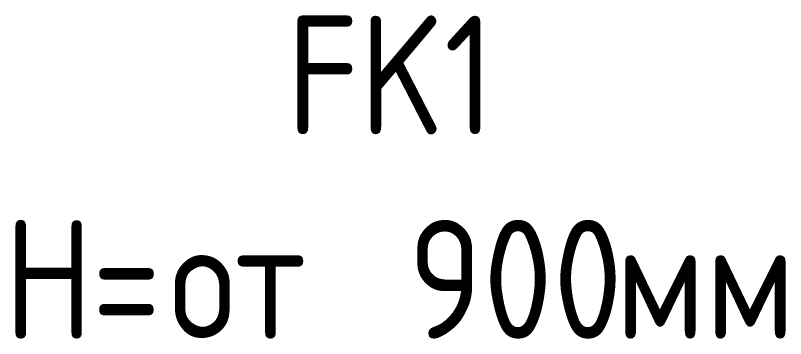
# Model space of a CAD drawing. Header units: millimetres. Extents: x 855 to 94006, y -3304 to 17933.
# Drawn here: x 9122 to 11066, y 17116 to 17933 of the extents above; entities that cross this region are included whole.
import ezdxf

# ---------------------------------------------------------------- set-up
doc = ezdxf.new("R2010")
doc.units = ezdxf.units.MM
doc.layers.add('G-ANNO-TEXT-1', color=7, linetype='Continuous', lineweight=9, true_color=0x3c3c3c)
doc.styles.add('GOST Common_5', font='GOST_Common.ttf', dxfattribs={"width": 0.9, "height": 300})

msp = doc.modelspace()

# ---------------------------------------------------------------- texts
at = {"layer": 'G-ANNO-TEXT-1', "char_height": 300, "attachment_point": 1, "style": 'GOST Common_5'}
for s, insert, width in [('FK1', (9805.7, 17931.7), 671.012), ('\\fGOST Common|b0|i0|c204|p34|;\\W.9;Н', (9091.3, 17415.7), 270.57), (' 900', (9948.5, 17415.7), 833.354), ('от', (9511, 17415.7), 530.316), ('мм', (10636.1, 17415.7), 541.139), ('\\fGOST Common|b0|i0|c204|p34|;\\W.9;=', (9314.5, 17415.7), 238.101)]:
    msp.add_mtext(s, dxfattribs=dict(at, insert=insert, width=width))

doc.saveas('drawing.dxf')
